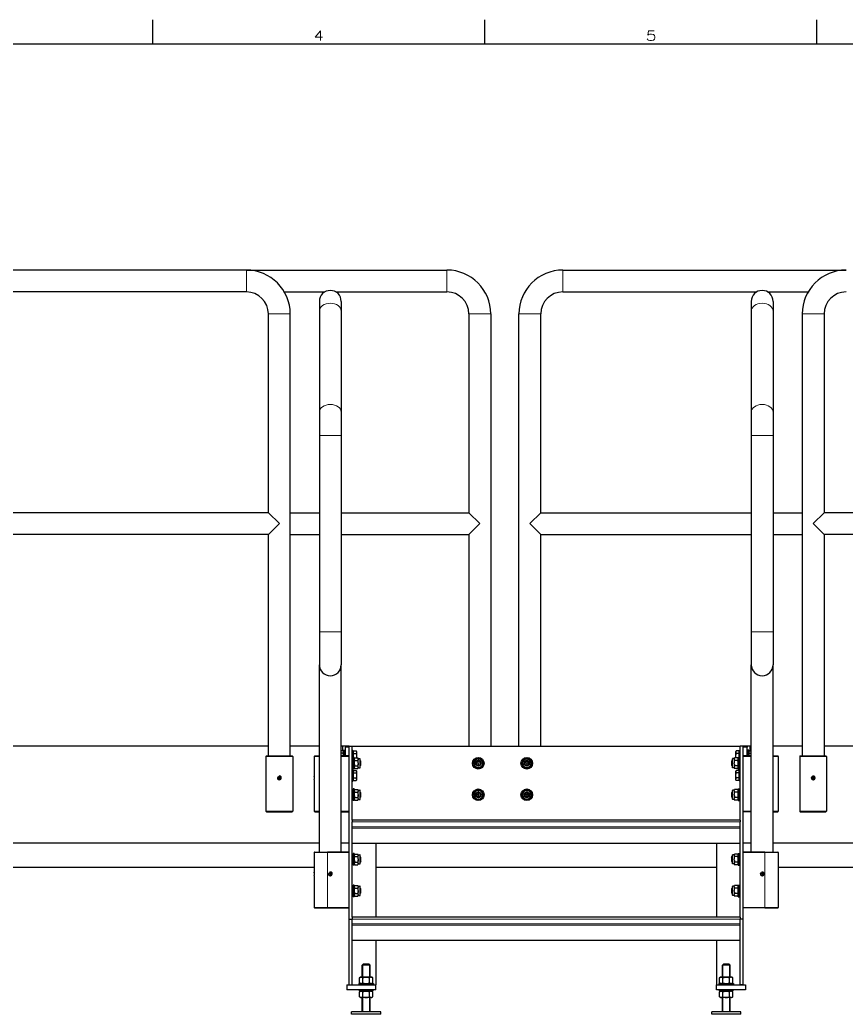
# Model space of a CAD drawing. Extents: x 5 to 836, y 5 to 589.
# Drawn here: x 187.8 to 358.1, y 384.1 to 589 of the extents above; entities that cross this region are included whole.
import ezdxf

# ---------------------------------------------------------------- set-up
doc = ezdxf.new("R2010")
doc.units = 0
doc.linetypes.add('DASHDOT', pattern=[18.5, 12, -3, 0.5, -3])

msp = doc.modelspace()

# ---------------------------------------------------------------- linework, layer by layer
at = {"color": 7, "lineweight": 25}
for p, q in [((215.25, 584), (215.25, 589)), ((283.67, 584), (283.67, 589)), ((352.08, 584), (352.08, 589)), ((831, 584), (10, 584)), ((234.49, 537.43), (82.09, 537.43)), ((234.49, 537.43), (275.82, 537.43)), ((299.72, 537.43), (358.09, 537.43)), ((234.49, 532.93), (160.54, 532.93)), ((242.31, 532.93), (250.67, 532.93)), ((252.91, 532.93), (275.82, 532.93)), ((299.72, 532.93), (339.67, 532.93)), ((341.91, 532.93), (350.27, 532.93)), ((249.54, 530.98), (249.54, 528.99)), ((254.04, 530.98), (254.04, 528.99)), ((338.54, 530.98), (338.54, 528.99)), ((343.04, 530.98), (343.04, 528.99)), ((249.54, 528.99), (249.54, 521.14)), ((254.04, 528.99), (254.04, 521.14)), ((338.54, 528.99), (338.54, 521.14)), ((343.04, 528.99), (343.04, 521.14)), ((239.04, 487.43), (239.04, 528.38)), ((243.54, 437.28), (243.54, 528.38)), ((280.37, 528.38), (280.37, 487.43)), ((284.87, 528.38), (284.87, 439.28)), ((290.67, 439.28), (290.67, 528.38)), ((295.17, 487.43), (295.17, 528.38)), ((349.04, 528.38), (349.04, 437.28)), ((353.54, 528.38), (353.54, 487.43)), ((249.54, 521.14), (249.54, 508.14)), ((254.04, 521.14), (254.04, 508.14)), ((338.54, 521.14), (338.54, 508.14)), ((343.04, 521.14), (343.04, 508.14)), ((249.54, 508.14), (249.54, 503.33)), ((254.04, 508.14), (254.04, 503.33)), ((338.54, 508.14), (338.54, 503.33)), ((343.04, 508.14), (343.04, 503.33)), ((249.54, 503.33), (249.54, 462.88)), ((254.04, 503.33), (254.04, 462.88)), ((338.54, 503.33), (338.54, 462.88)), ((343.04, 503.33), (343.04, 462.88)), ((239.04, 487.43), (160.54, 487.43)), ((239.04, 487.43), (241.29, 485.18)), ((243.54, 487.43), (249.54, 487.43)), ((254.04, 487.43), (280.37, 487.43)), ((280.37, 487.43), (282.62, 485.18)), ((295.17, 487.43), (292.92, 485.18)), ((295.17, 487.43), (338.54, 487.43)), ((343.04, 487.43), (349.04, 487.43)), ((353.54, 487.43), (351.29, 485.18)), ((432.04, 487.43), (353.54, 487.43)), ((239.04, 482.93), (241.29, 485.18)), ((282.62, 485.18), (280.37, 482.93)), ((292.92, 485.18), (295.17, 482.93)), ((353.54, 482.93), (351.29, 485.18)), ((239.04, 482.93), (160.54, 482.93)), ((239.04, 437.28), (239.04, 482.93)), ((243.54, 482.93), (249.54, 482.93)), ((254.04, 482.93), (280.37, 482.93)), ((280.37, 482.93), (280.37, 439.28)), ((295.17, 482.93), (338.54, 482.93)), ((295.17, 439.28), (295.17, 482.93)), ((343.04, 482.93), (349.04, 482.93)), ((432.04, 482.93), (353.54, 482.93)), ((353.54, 482.93), (353.54, 437.28)), ((249.54, 462.88), (249.54, 456.08)), ((254.04, 462.88), (254.04, 456.08)), ((338.54, 462.88), (338.54, 456.08)), ((343.04, 462.88), (343.04, 456.08)), ((249.54, 417.48), (249.54, 456.08)), ((254.04, 417.48), (254.04, 456.08)), ((338.54, 417.48), (338.54, 456.08)), ((343.04, 417.48), (343.04, 456.08)), ((239.04, 439.28), (160.54, 439.28)), ((249.54, 439.28), (243.54, 439.28)), ((254.29, 439.28), (254.04, 439.28)), ((254.29, 439.28), (254.29, 438.37)), ((254.89, 439.28), (254.29, 439.28)), ((254.89, 439.28), (254.89, 439.08)), ((255.69, 439.28), (254.89, 439.28)), ((254.89, 437.28), (254.89, 439.08)), ((255.69, 403.68), (255.69, 439.28)), ((255.69, 439.28), (256.29, 439.28)), ((256.29, 439.28), (336.29, 439.28)), ((256.29, 424.08), (256.29, 439.28)), ((336.29, 424.08), (336.29, 439.28)), ((336.89, 439.28), (336.29, 439.28)), ((336.89, 403.68), (336.89, 439.28)), ((337.69, 439.28), (336.89, 439.28)), ((337.69, 439.28), (337.69, 439.08)), ((338.29, 439.28), (337.69, 439.28)), ((337.69, 437.28), (337.69, 439.08)), ((338.54, 439.28), (338.29, 439.28)), ((338.29, 438.37), (338.29, 439.28)), ((349.04, 439.28), (343.04, 439.28)), ((432.04, 439.28), (353.54, 439.28)), ((238.54, 437.18), (238.54, 425.88)), ((238.64, 437.28), (243.94, 437.28)), ((244.04, 437.18), (244.04, 425.88)), ((248.49, 437.18), (248.49, 433.11)), ((248.59, 437.28), (249.54, 437.28)), ((254.46, 438.37), (254.04, 438.37)), ((254.46, 437.83), (254.04, 437.83)), ((255.69, 437.28), (254.04, 437.28)), ((254.54, 438.23), (254.46, 438.37)), ((254.54, 437.28), (254.54, 438.48)), ((254.54, 438.48), (254.79, 438.48)), ((254.79, 437.28), (254.79, 438.48)), ((254.89, 437.86), (254.79, 437.86)), ((256.29, 438.48), (256.44, 438.48)), ((256.44, 437.28), (256.44, 438.48)), ((256.44, 438.11), (256.5, 438.11)), ((256.44, 436.36), (256.44, 437.28)), ((256.49, 436.98), (256.49, 435.78)), ((256.74, 436.98), (256.49, 436.98)), ((256.5, 438.32), (257.13, 438.32)), ((256.5, 438.32), (256.5, 437.8)), ((256.5, 437.8), (257.13, 437.8)), ((256.5, 437.8), (256.5, 436.98)), ((256.74, 436.98), (256.74, 435.78)), ((256.74, 436.73), (256.82, 436.87)), ((256.74, 436.76), (256.76, 436.76)), ((256.82, 436.87), (257.46, 436.87)), ((257.21, 438.18), (257.13, 438.32)), ((257.21, 438.18), (257.21, 436.87)), ((257.54, 436.73), (257.46, 436.87)), ((257.54, 436.65), (257.54, 436.73)), ((257.54, 436.73), (257.91, 436.73)), ((257.54, 436.65), (257.54, 436.6)), ((257.54, 436.6), (257.54, 436.55)), ((257.54, 435.87), (257.54, 436.55)), ((257.94, 435.78), (257.94, 436.69)), ((281.73, 436.55), (281.34, 436.33)), ((281.82, 436.6), (281.73, 436.55)), ((281.9, 436.65), (281.82, 436.6)), ((281.9, 436.65), (282.29, 436.87)), ((282.68, 436.65), (282.29, 436.87)), ((282.77, 436.6), (282.68, 436.65)), ((282.85, 436.55), (282.77, 436.6)), ((282.85, 436.55), (283.24, 436.33)), ((291.73, 436.55), (291.34, 436.33)), ((291.82, 436.6), (291.73, 436.55)), ((291.9, 436.65), (291.82, 436.6)), ((291.9, 436.65), (292.29, 436.87)), ((292.68, 436.65), (292.29, 436.87)), ((292.77, 436.6), (292.68, 436.65)), ((292.85, 436.55), (292.77, 436.6)), ((292.85, 436.55), (293.24, 436.33)), ((334.64, 436.69), (334.64, 435.78)), ((335.04, 436.73), (334.68, 436.73)), ((335.04, 436.73), (335.12, 436.87)), ((335.04, 436.73), (335.04, 436.65)), ((335.04, 436.6), (335.04, 436.65)), ((335.04, 436.55), (335.04, 436.6)), ((335.04, 436.55), (335.04, 435.87)), ((335.76, 436.87), (335.12, 436.87)), ((335.37, 438.18), (335.45, 438.32)), ((335.37, 438.07), (335.37, 438.18)), ((335.37, 436.87), (335.37, 438.07)), ((336.08, 438.32), (335.45, 438.32)), ((336.08, 437.8), (335.45, 437.8)), ((335.84, 436.73), (335.76, 436.87)), ((335.84, 436.76), (335.83, 436.76)), ((335.84, 435.78), (335.84, 436.98)), ((335.84, 436.98), (336.09, 436.98)), ((336.08, 437.8), (336.08, 438.32)), ((336.14, 438.11), (336.08, 438.11)), ((336.08, 436.98), (336.08, 437.8)), ((336.09, 435.78), (336.09, 436.98)), ((336.14, 438.48), (336.14, 437.28)), ((336.29, 438.48), (336.14, 438.48)), ((336.14, 437.28), (336.14, 436.36)), ((338.54, 437.28), (336.89, 437.28)), ((337.69, 437.86), (337.79, 437.86)), ((337.79, 438.48), (337.79, 437.28)), ((338.04, 438.48), (337.79, 438.48)), ((338.04, 438.48), (338.04, 437.28)), ((338.04, 438.23), (338.12, 438.37)), ((338.12, 438.37), (338.54, 438.37)), ((338.12, 437.83), (338.54, 437.83)), ((343.04, 437.28), (343.99, 437.28)), ((344.09, 437.18), (344.09, 433.11)), ((348.54, 437.18), (348.54, 425.88)), ((348.64, 437.28), (353.94, 437.28)), ((354.04, 437.18), (354.04, 425.88)), ((256.29, 436.36), (256.49, 436.36)), ((256.29, 435.19), (256.49, 435.19)), ((256.29, 434.48), (256.44, 434.48)), ((256.44, 436.45), (256.49, 436.45)), ((256.44, 433.28), (256.44, 434.48)), ((256.49, 435.78), (256.49, 434.58)), ((256.74, 434.58), (256.49, 434.58)), ((256.74, 435.78), (256.74, 434.58)), ((256.74, 434.82), (256.82, 434.68)), ((256.82, 436.33), (257.46, 436.33)), ((256.82, 435.23), (257.46, 435.23)), ((256.82, 434.68), (257.46, 434.68)), ((257.54, 434.82), (257.46, 434.68)), ((257.54, 435.87), (257.54, 435.78)), ((257.54, 435.78), (257.54, 435.68)), ((257.54, 435), (257.54, 435.68)), ((257.54, 435), (257.54, 434.95)), ((257.54, 434.95), (257.54, 434.91)), ((257.54, 434.82), (257.54, 434.91)), ((257.54, 434.83), (257.91, 434.83)), ((258.09, 436.19), (257.94, 436.34)), ((257.94, 434.86), (257.94, 435.78)), ((258.09, 435.37), (257.94, 435.22)), ((258.09, 435.78), (258.09, 436.19)), ((258.09, 435.37), (258.09, 435.78)), ((281.34, 435.87), (281.34, 436.33)), ((281.34, 435.87), (281.34, 435.78)), ((281.34, 435.78), (281.34, 435.68)), ((281.34, 435.68), (281.34, 435.23)), ((281.73, 435), (281.34, 435.23)), ((281.73, 435), (281.82, 434.95)), ((281.82, 434.95), (281.9, 434.91)), ((281.9, 434.91), (282.29, 434.68)), ((282.68, 434.91), (282.29, 434.68)), ((282.68, 434.91), (282.77, 434.95)), ((282.77, 434.95), (282.85, 435)), ((282.85, 435), (283.24, 435.23)), ((283.24, 435.87), (283.24, 436.33)), ((283.24, 435.78), (283.24, 435.87)), ((283.24, 435.68), (283.24, 435.78)), ((283.24, 435.68), (283.24, 435.23)), ((291.34, 435.87), (291.34, 436.33)), ((291.34, 435.87), (291.34, 435.78)), ((291.34, 435.78), (291.34, 435.68)), ((291.34, 435.68), (291.34, 435.23)), ((291.73, 435), (291.34, 435.23)), ((291.73, 435), (291.82, 434.95)), ((291.82, 434.95), (291.9, 434.91)), ((291.9, 434.91), (292.29, 434.68)), ((292.68, 434.91), (292.29, 434.68)), ((292.68, 434.91), (292.77, 434.95)), ((292.77, 434.95), (292.85, 435)), ((292.85, 435), (293.24, 435.23)), ((293.24, 435.87), (293.24, 436.33)), ((293.24, 435.78), (293.24, 435.87)), ((293.24, 435.68), (293.24, 435.78)), ((293.24, 435.68), (293.24, 435.23)), ((334.49, 436.19), (334.64, 436.34)), ((334.49, 436.19), (334.49, 435.78)), ((334.49, 435.78), (334.49, 435.37)), ((334.49, 435.37), (334.64, 435.22)), ((334.64, 435.78), (334.64, 434.86)), ((335.04, 434.83), (334.68, 434.83)), ((335.04, 435.78), (335.04, 435.87)), ((335.04, 435.68), (335.04, 435.78)), ((335.04, 435.68), (335.04, 435)), ((335.04, 434.95), (335.04, 435)), ((335.04, 434.91), (335.04, 434.95)), ((335.04, 434.91), (335.04, 434.82)), ((335.04, 434.82), (335.12, 434.68)), ((335.76, 436.33), (335.12, 436.33)), ((335.76, 435.23), (335.12, 435.23)), ((335.76, 434.68), (335.12, 434.68)), ((335.84, 434.82), (335.76, 434.68)), ((335.84, 434.58), (335.84, 435.78)), ((335.84, 434.58), (336.09, 434.58)), ((336.14, 436.45), (336.09, 436.45)), ((336.29, 436.36), (336.09, 436.36)), ((336.09, 434.58), (336.09, 435.78)), ((336.29, 435.19), (336.09, 435.19)), ((336.14, 434.48), (336.14, 433.28)), ((336.29, 434.48), (336.14, 434.48)), ((248.49, 432.44), (248.49, 425.88)), ((256.44, 434.11), (256.5, 434.11)), ((256.44, 432.08), (256.44, 433.28)), ((256.44, 432.45), (256.5, 432.45)), ((256.5, 434.32), (257.13, 434.32)), ((256.5, 434.32), (256.5, 433.8)), ((256.5, 433.8), (257.13, 433.8)), ((256.5, 433.8), (256.5, 432.76)), ((256.5, 432.76), (257.13, 432.76)), ((256.5, 432.76), (256.5, 432.24)), ((257.21, 434.18), (257.13, 434.32)), ((257.21, 434.18), (257.21, 432.49)), ((257.21, 432.49), (257.21, 432.38)), ((335.37, 434.18), (335.45, 434.32)), ((335.37, 434.07), (335.37, 434.18)), ((335.37, 432.38), (335.37, 434.07)), ((336.08, 434.32), (335.45, 434.32)), ((336.08, 433.8), (335.45, 433.8)), ((336.08, 432.76), (335.45, 432.76)), ((336.08, 433.8), (336.08, 434.32)), ((336.14, 434.11), (336.08, 434.11)), ((336.08, 432.76), (336.08, 433.8)), ((336.08, 432.24), (336.08, 432.76)), ((336.14, 432.45), (336.08, 432.45)), ((336.14, 433.28), (336.14, 432.08)), ((344.09, 432.44), (344.09, 425.88)), ((256.29, 432.08), (256.44, 432.08)), ((256.49, 430.48), (256.49, 429.28)), ((256.74, 430.48), (256.49, 430.48)), ((256.5, 432.24), (257.13, 432.24)), ((256.74, 430.48), (256.74, 429.28)), ((256.74, 430.23), (256.82, 430.37)), ((256.82, 430.37), (257.46, 430.37)), ((257.21, 432.38), (257.13, 432.24)), ((257.54, 430.23), (257.46, 430.37)), ((281.9, 430.15), (282.29, 430.37)), ((282.68, 430.15), (282.29, 430.37)), ((291.9, 430.15), (292.29, 430.37)), ((292.68, 430.15), (292.29, 430.37)), ((335.04, 430.23), (335.12, 430.37)), ((335.76, 430.37), (335.12, 430.37)), ((335.37, 432.38), (335.45, 432.24)), ((336.08, 432.24), (335.45, 432.24)), ((335.84, 430.23), (335.76, 430.37)), ((335.84, 429.28), (335.84, 430.48)), ((335.84, 430.48), (336.09, 430.48)), ((336.09, 429.28), (336.09, 430.48)), ((336.29, 432.08), (336.14, 432.08)), ((256.29, 429.86), (256.49, 429.86)), ((256.29, 428.69), (256.49, 428.69)), ((256.49, 429.28), (256.49, 428.08)), ((256.74, 429.28), (256.74, 428.08)), ((256.74, 428.32), (256.82, 428.18)), ((256.82, 429.83), (257.46, 429.83)), ((256.82, 428.73), (257.46, 428.73)), ((257.54, 428.32), (257.46, 428.18)), ((257.54, 430.15), (257.54, 430.23)), ((257.54, 430.23), (257.91, 430.23)), ((257.54, 430.15), (257.54, 430.1)), ((257.54, 430.1), (257.54, 430.05)), ((257.54, 429.37), (257.54, 430.05)), ((257.54, 429.37), (257.54, 429.28)), ((257.54, 429.28), (257.54, 429.18)), ((257.54, 428.5), (257.54, 429.18)), ((257.54, 428.5), (257.54, 428.45)), ((257.54, 428.45), (257.54, 428.41)), ((257.54, 428.32), (257.54, 428.41)), ((257.54, 428.33), (257.91, 428.33)), ((257.94, 429.28), (257.94, 430.19)), ((258.09, 429.69), (257.94, 429.84)), ((257.94, 428.36), (257.94, 429.28)), ((258.09, 428.87), (257.94, 428.72)), ((258.09, 429.28), (258.09, 429.69)), ((258.09, 428.87), (258.09, 429.28)), ((281.73, 430.05), (281.34, 429.83)), ((281.34, 429.37), (281.34, 429.83)), ((281.34, 429.37), (281.34, 429.28)), ((281.34, 429.28), (281.34, 429.18)), ((281.34, 429.18), (281.34, 428.73)), ((281.73, 428.5), (281.34, 428.73)), ((281.82, 430.1), (281.73, 430.05)), ((281.73, 428.5), (281.82, 428.45)), ((281.9, 430.15), (281.82, 430.1)), ((281.82, 428.45), (281.9, 428.41)), ((281.9, 428.41), (282.29, 428.18)), ((282.68, 428.41), (282.29, 428.18)), ((282.77, 430.1), (282.68, 430.15)), ((282.68, 428.41), (282.77, 428.45)), ((282.85, 430.05), (282.77, 430.1)), ((282.77, 428.45), (282.85, 428.5)), ((282.85, 430.05), (283.24, 429.83)), ((282.85, 428.5), (283.24, 428.73)), ((283.24, 429.37), (283.24, 429.83)), ((283.24, 429.28), (283.24, 429.37)), ((283.24, 429.18), (283.24, 429.28)), ((283.24, 429.18), (283.24, 428.73)), ((291.73, 430.05), (291.34, 429.83)), ((291.34, 429.37), (291.34, 429.83)), ((291.34, 429.37), (291.34, 429.28)), ((291.34, 429.28), (291.34, 429.18)), ((291.34, 429.18), (291.34, 428.73)), ((291.73, 428.5), (291.34, 428.73)), ((291.82, 430.1), (291.73, 430.05)), ((291.73, 428.5), (291.82, 428.45)), ((291.9, 430.15), (291.82, 430.1)), ((291.82, 428.45), (291.9, 428.41)), ((291.9, 428.41), (292.29, 428.18)), ((292.68, 428.41), (292.29, 428.18)), ((292.77, 430.1), (292.68, 430.15)), ((292.68, 428.41), (292.77, 428.45)), ((292.85, 430.05), (292.77, 430.1)), ((292.77, 428.45), (292.85, 428.5)), ((292.85, 430.05), (293.24, 429.83)), ((292.85, 428.5), (293.24, 428.73)), ((293.24, 429.37), (293.24, 429.83)), ((293.24, 429.28), (293.24, 429.37)), ((293.24, 429.18), (293.24, 429.28)), ((293.24, 429.18), (293.24, 428.73)), ((334.49, 429.69), (334.64, 429.84)), ((334.49, 429.69), (334.49, 429.28)), ((334.49, 429.28), (334.49, 428.87)), ((334.49, 428.87), (334.64, 428.72)), ((334.64, 430.19), (334.64, 429.28)), ((334.64, 429.28), (334.64, 428.36)), ((335.04, 430.23), (334.68, 430.23)), ((335.04, 428.33), (334.68, 428.33)), ((335.04, 430.23), (335.04, 430.15)), ((335.04, 430.1), (335.04, 430.15)), ((335.04, 430.05), (335.04, 430.1)), ((335.04, 430.05), (335.04, 429.37)), ((335.04, 429.28), (335.04, 429.37)), ((335.04, 429.18), (335.04, 429.28)), ((335.04, 429.18), (335.04, 428.5)), ((335.04, 428.45), (335.04, 428.5)), ((335.04, 428.41), (335.04, 428.45)), ((335.04, 428.41), (335.04, 428.32)), ((335.04, 428.32), (335.12, 428.18)), ((335.76, 429.83), (335.12, 429.83)), ((335.76, 428.73), (335.12, 428.73)), ((335.84, 428.32), (335.76, 428.18)), ((335.84, 428.08), (335.84, 429.28)), ((336.29, 429.86), (336.09, 429.86)), ((336.09, 428.08), (336.09, 429.28)), ((336.29, 428.69), (336.09, 428.69)), ((256.74, 428.08), (256.49, 428.08)), ((256.82, 428.18), (257.46, 428.18)), ((335.76, 428.18), (335.12, 428.18)), ((335.84, 428.08), (336.09, 428.08)), ((238.64, 425.78), (243.94, 425.78)), ((248.59, 425.78), (249.54, 425.78)), ((254.04, 425.78), (255.69, 425.78)), ((338.54, 425.78), (336.89, 425.78)), ((343.04, 425.78), (343.99, 425.78)), ((348.64, 425.78), (353.94, 425.78)), ((256.29, 424.08), (256.29, 423.68)), ((336.29, 424.08), (256.29, 424.08)), ((256.29, 404.08), (256.29, 423.68)), ((336.29, 424.08), (336.29, 423.68)), ((336.29, 404.08), (336.29, 423.68)), ((249.54, 419.28), (88.79, 419.28)), ((249.54, 419.28), (88.79, 419.28)), ((255.69, 419.28), (254.04, 419.28)), ((255.69, 419.28), (254.04, 419.28)), ((336.29, 419.25), (256.29, 419.25)), ((261.19, 419.25), (261.19, 404.08)), ((331.39, 419.25), (331.39, 404.08)), ((338.54, 419.28), (336.89, 419.28)), ((338.54, 419.28), (336.89, 419.28)), ((521.29, 419.28), (343.04, 419.28)), ((521.29, 419.28), (343.04, 419.28)), ((248.49, 417.38), (248.49, 413.31)), ((248.59, 417.48), (251.24, 417.48)), ((255.69, 417.48), (251.24, 417.48)), ((256.29, 416.56), (256.49, 416.56)), ((256.49, 417.18), (256.49, 415.98)), ((256.74, 417.18), (256.49, 417.18)), ((256.74, 417.18), (256.74, 415.98)), ((256.74, 416.93), (256.82, 417.07)), ((256.82, 417.07), (257.46, 417.07)), ((256.82, 416.53), (257.46, 416.53)), ((257.54, 416.93), (257.46, 417.07)), ((257.54, 416.85), (257.54, 416.93)), ((257.54, 416.93), (257.91, 416.93)), ((257.54, 416.85), (257.54, 416.8)), ((257.54, 416.8), (257.54, 416.75)), ((257.54, 416.08), (257.54, 416.75)), ((257.54, 416.08), (257.54, 415.98)), ((257.94, 415.98), (257.94, 416.89)), ((258.09, 416.39), (257.94, 416.54)), ((258.09, 415.98), (258.09, 416.39)), ((334.49, 416.39), (334.64, 416.54)), ((334.49, 416.39), (334.49, 415.98)), ((334.64, 416.89), (334.64, 415.98)), ((335.04, 416.93), (334.68, 416.93)), ((335.04, 416.93), (335.12, 417.07)), ((335.04, 416.93), (335.04, 416.85)), ((335.04, 416.8), (335.04, 416.85)), ((335.04, 416.75), (335.04, 416.8)), ((335.04, 416.75), (335.04, 416.08)), ((335.04, 415.98), (335.04, 416.08)), ((335.76, 417.07), (335.12, 417.07)), ((335.76, 416.53), (335.12, 416.53)), ((335.84, 416.93), (335.76, 417.07)), ((335.84, 415.98), (335.84, 417.18)), ((335.84, 417.18), (336.09, 417.18)), ((336.09, 415.98), (336.09, 417.18)), ((336.29, 416.56), (336.09, 416.56)), ((341.34, 417.48), (336.89, 417.48)), ((341.34, 417.48), (343.99, 417.48)), ((344.09, 417.38), (344.09, 413.31)), ((248.49, 414.28), (88.79, 414.28)), ((256.29, 415.39), (256.49, 415.39)), ((256.49, 415.98), (256.49, 414.78)), ((256.74, 414.78), (256.49, 414.78)), ((256.74, 415.98), (256.74, 414.78)), ((256.74, 415.02), (256.82, 414.88)), ((256.82, 415.43), (257.46, 415.43)), ((256.82, 414.88), (257.46, 414.88)), ((257.54, 415.02), (257.46, 414.88)), ((257.54, 415.98), (257.54, 415.88)), ((257.54, 415.2), (257.54, 415.88)), ((257.54, 415.2), (257.54, 415.15)), ((257.54, 415.15), (257.54, 415.11)), ((257.54, 415.02), (257.54, 415.11)), ((257.54, 415.03), (257.91, 415.03)), ((257.94, 415.06), (257.94, 415.98)), ((258.09, 415.57), (257.94, 415.42)), ((258.09, 415.57), (258.09, 415.98)), ((331.39, 414.28), (261.19, 414.28)), ((334.49, 415.98), (334.49, 415.57)), ((334.49, 415.57), (334.64, 415.42)), ((334.64, 415.98), (334.64, 415.06)), ((335.04, 415.03), (334.68, 415.03)), ((335.04, 415.88), (335.04, 415.98)), ((335.04, 415.88), (335.04, 415.2)), ((335.04, 415.15), (335.04, 415.2)), ((335.04, 415.11), (335.04, 415.15)), ((335.04, 415.11), (335.04, 415.02)), ((335.04, 415.02), (335.12, 414.88)), ((335.76, 415.43), (335.12, 415.43)), ((335.76, 414.88), (335.12, 414.88)), ((335.84, 415.02), (335.76, 414.88)), ((335.84, 414.78), (335.84, 415.98)), ((335.84, 414.78), (336.09, 414.78)), ((336.09, 414.78), (336.09, 415.98)), ((336.29, 415.39), (336.09, 415.39)), ((521.29, 414.28), (344.09, 414.28)), ((248.49, 412.65), (248.49, 406.08)), ((344.09, 412.65), (344.09, 406.08)), ((256.29, 410.06), (256.49, 410.06)), ((256.49, 410.68), (256.49, 409.48)), ((256.74, 410.68), (256.49, 410.68)), ((256.74, 410.68), (256.74, 409.48)), ((256.74, 410.43), (256.82, 410.57)), ((256.82, 410.57), (257.46, 410.57)), ((256.82, 410.03), (257.46, 410.03)), ((257.54, 410.43), (257.46, 410.57)), ((257.54, 410.35), (257.54, 410.43)), ((257.54, 410.43), (257.91, 410.43)), ((257.54, 410.35), (257.54, 410.3)), ((257.54, 410.3), (257.54, 410.25)), ((257.54, 409.58), (257.54, 410.25)), ((257.94, 409.48), (257.94, 410.39)), ((258.09, 409.89), (257.94, 410.04)), ((258.09, 409.48), (258.09, 409.89)), ((334.49, 409.89), (334.64, 410.04)), ((334.49, 409.89), (334.49, 409.48)), ((334.64, 410.39), (334.64, 409.48)), ((335.04, 410.43), (334.68, 410.43)), ((335.04, 410.43), (335.12, 410.57)), ((335.04, 410.43), (335.04, 410.35)), ((335.04, 410.3), (335.04, 410.35)), ((335.04, 410.25), (335.04, 410.3)), ((335.04, 410.25), (335.04, 409.58)), ((335.76, 410.57), (335.12, 410.57)), ((335.76, 410.03), (335.12, 410.03)), ((335.84, 410.43), (335.76, 410.57)), ((335.84, 409.48), (335.84, 410.68)), ((335.84, 410.68), (336.09, 410.68)), ((336.09, 409.48), (336.09, 410.68)), ((336.29, 410.06), (336.09, 410.06)), ((256.29, 408.89), (256.49, 408.89)), ((256.49, 409.48), (256.49, 408.28)), ((256.74, 408.28), (256.49, 408.28)), ((256.74, 409.48), (256.74, 408.28)), ((256.74, 408.52), (256.82, 408.38)), ((256.82, 408.93), (257.46, 408.93)), ((256.82, 408.38), (257.46, 408.38)), ((257.54, 408.52), (257.46, 408.38)), ((257.54, 409.58), (257.54, 409.48)), ((257.54, 409.48), (257.54, 409.38)), ((257.54, 408.7), (257.54, 409.38)), ((257.54, 408.7), (257.54, 408.65)), ((257.54, 408.65), (257.54, 408.61)), ((257.54, 408.52), (257.54, 408.61)), ((257.54, 408.53), (257.91, 408.53)), ((257.94, 408.56), (257.94, 409.48)), ((258.09, 409.07), (257.94, 408.92)), ((258.09, 409.07), (258.09, 409.48)), ((334.49, 409.48), (334.49, 409.07)), ((334.49, 409.07), (334.64, 408.92)), ((334.64, 409.48), (334.64, 408.56)), ((335.04, 408.53), (334.68, 408.53)), ((335.04, 409.48), (335.04, 409.58)), ((335.04, 409.38), (335.04, 409.48)), ((335.04, 409.38), (335.04, 408.7)), ((335.04, 408.65), (335.04, 408.7)), ((335.04, 408.61), (335.04, 408.65)), ((335.04, 408.61), (335.04, 408.52)), ((335.04, 408.52), (335.12, 408.38)), ((335.76, 408.93), (335.12, 408.93)), ((335.76, 408.38), (335.12, 408.38)), ((335.84, 408.52), (335.76, 408.38)), ((335.84, 408.28), (335.84, 409.48)), ((335.84, 408.28), (336.09, 408.28)), ((336.09, 408.28), (336.09, 409.48)), ((336.29, 408.89), (336.09, 408.89)), ((248.59, 405.98), (251.24, 405.98)), ((251.24, 405.98), (255.69, 405.98)), ((341.34, 405.98), (336.89, 405.98)), ((341.34, 405.98), (343.99, 405.98)), ((256.29, 404.08), (256.29, 403.68)), ((336.29, 404.08), (256.29, 404.08)), ((336.29, 404.08), (336.29, 403.68)), ((255.69, 390.08), (255.69, 403.68)), ((255.69, 403.68), (256.29, 403.68)), ((256.29, 390.08), (256.29, 403.68)), ((256.29, 402.68), (256.29, 403.68)), ((336.29, 402.68), (336.29, 403.68)), ((336.29, 390.08), (336.29, 403.68)), ((336.89, 403.68), (336.29, 403.68)), ((336.89, 390.08), (336.89, 403.68)), ((336.29, 399.25), (256.29, 399.25)), ((261.19, 399.25), (261.19, 390.08)), ((331.39, 399.25), (331.39, 390.08)), ((258.39, 394.18), (258.59, 394.38)), ((258.39, 391.68), (258.39, 394.18)), ((259.99, 394.18), (258.39, 394.18)), ((259.79, 394.38), (258.59, 394.38)), ((259.99, 394.18), (259.79, 394.38)), ((259.99, 391.68), (259.99, 394.18)), ((332.59, 394.18), (332.79, 394.38)), ((332.59, 391.68), (332.59, 394.18)), ((334.19, 394.18), (332.59, 394.18)), ((333.99, 394.38), (332.79, 394.38)), ((334.19, 394.18), (333.99, 394.38)), ((334.19, 391.68), (334.19, 394.18)), ((257.99, 391.68), (257.81, 391.57)), ((257.81, 390.49), (257.81, 391.57)), ((260.24, 391.68), (257.99, 391.68)), ((258.5, 390.49), (258.5, 391.57)), ((259.88, 390.49), (259.88, 391.57)), ((260.39, 391.68), (260.24, 391.68)), ((260.39, 391.68), (260.58, 391.57)), ((260.58, 390.49), (260.58, 391.57)), ((332.19, 391.68), (332.01, 391.57)), ((332.01, 390.49), (332.01, 391.57)), ((334.44, 391.68), (332.19, 391.68)), ((332.7, 390.49), (332.7, 391.57)), ((334.08, 390.49), (334.08, 391.57)), ((334.59, 391.68), (334.44, 391.68)), ((334.59, 391.68), (334.78, 391.57)), ((334.78, 390.49), (334.78, 391.57)), ((255.19, 390.08), (261.19, 390.08)), ((255.19, 390.08), (255.19, 389.08)), ((255.69, 390.08), (256.29, 390.08)), ((257.69, 390.38), (259.19, 390.38)), ((257.69, 390.38), (257.69, 390.08)), ((258.14, 390.38), (258.14, 390.38)), ((259.19, 390.38), (260.69, 390.38)), ((260.24, 390.38), (260.24, 390.38)), ((260.69, 390.38), (260.69, 390.08)), ((261.19, 389.08), (261.19, 390.08)), ((331.39, 390.08), (337.39, 390.08)), ((331.39, 389.08), (331.39, 390.08)), ((331.89, 390.38), (333.39, 390.38)), ((331.89, 390.38), (331.89, 390.08)), ((332.34, 390.38), (332.34, 390.38)), ((333.39, 390.38), (334.89, 390.38)), ((334.44, 390.38), (334.44, 390.38)), ((334.89, 390.38), (334.89, 390.08)), ((336.89, 390.08), (336.29, 390.08)), ((337.39, 390.08), (337.39, 389.08)), ((261.19, 389.08), (255.19, 389.08)), ((257.69, 389.08), (257.69, 388.98)), ((257.69, 388.98), (259.19, 388.98)), ((257.99, 388.8), (257.81, 388.69)), ((257.81, 387.61), (257.81, 388.69)), ((260.24, 388.8), (257.99, 388.8)), ((260.24, 387.5), (257.99, 387.5)), ((258.14, 387.5), (258.14, 387.5)), ((258.39, 388.8), (258.39, 388.98)), ((258.39, 384.58), (258.39, 387.5)), ((258.5, 387.61), (258.5, 388.69)), ((259.19, 388.98), (260.69, 388.98)), ((259.88, 387.61), (259.88, 388.69)), ((259.99, 388.8), (259.99, 388.98)), ((259.99, 384.58), (259.99, 387.5)), ((260.39, 388.8), (260.24, 388.8)), ((260.24, 387.5), (260.24, 387.5)), ((260.39, 388.8), (260.58, 388.69)), ((260.58, 387.61), (260.58, 388.69)), ((260.69, 389.08), (260.69, 388.98)), ((337.39, 389.08), (331.39, 389.08)), ((331.89, 389.08), (331.89, 388.98)), ((331.89, 388.98), (333.39, 388.98)), ((332.19, 388.8), (332.01, 388.69)), ((332.01, 387.61), (332.01, 388.69)), ((334.44, 388.8), (332.19, 388.8)), ((334.44, 387.5), (332.19, 387.5)), ((332.34, 387.5), (332.34, 387.5)), ((332.59, 388.8), (332.59, 388.98)), ((332.59, 384.58), (332.59, 387.5)), ((332.7, 387.61), (332.7, 388.69)), ((333.39, 388.98), (334.89, 388.98)), ((334.08, 387.61), (334.08, 388.69)), ((334.19, 388.8), (334.19, 388.98)), ((334.19, 384.58), (334.19, 387.5)), ((334.59, 388.8), (334.44, 388.8)), ((334.44, 387.5), (334.44, 387.5)), ((334.59, 388.8), (334.78, 388.69)), ((334.78, 387.61), (334.78, 388.69)), ((334.89, 389.08), (334.89, 388.98)), ((256.19, 384.08), (256.19, 384.58)), ((262.19, 384.58), (256.19, 384.58)), ((262.19, 384.08), (256.19, 384.08)), ((262.19, 384.08), (262.19, 384.58)), ((330.39, 384.08), (330.39, 384.58)), ((336.39, 384.58), (330.39, 384.58)), ((336.39, 384.08), (330.39, 384.08)), ((336.39, 384.08), (336.39, 384.58))]:
    msp.add_line(p, q, dxfattribs=at)
at = {"color": 7, "lineweight": 9}
for p, q in [((234.49, 537.43), (234.49, 535.18)), ((275.82, 535.18), (275.82, 537.43)), ((299.72, 535.18), (299.72, 537.43)), ((234.49, 535.18), (234.49, 532.93)), ((275.82, 532.93), (275.82, 535.18)), ((299.72, 532.93), (299.72, 535.18)), ((241.29, 528.38), (239.04, 528.38)), ((243.54, 528.38), (241.29, 528.38)), ((280.37, 528.38), (282.62, 528.38)), ((282.62, 528.38), (284.87, 528.38)), ((292.92, 528.38), (290.67, 528.38)), ((295.17, 528.38), (292.92, 528.38)), ((349.04, 528.38), (351.29, 528.38)), ((351.29, 528.38), (353.54, 528.38)), ((249.54, 503.33), (254.04, 503.33)), ((338.54, 503.33), (343.04, 503.33)), ((249.54, 462.88), (254.04, 462.88)), ((338.54, 462.88), (343.04, 462.88)), ((255.69, 439.08), (254.89, 439.08)), ((337.69, 439.08), (336.89, 439.08)), ((238.54, 437.18), (244.04, 437.18)), ((248.49, 437.18), (249.54, 437.18)), ((255.69, 437.18), (254.04, 437.18)), ((254.79, 437.8), (254.89, 437.8)), ((257.91, 435.78), (257.91, 436.73)), ((334.68, 436.73), (334.68, 435.78)), ((338.54, 437.18), (336.89, 437.18)), ((337.79, 437.8), (337.69, 437.8)), ((343.04, 437.18), (344.09, 437.18)), ((348.54, 437.18), (354.04, 437.18)), ((256.49, 436.3), (256.29, 436.3)), ((256.29, 435.25), (256.49, 435.25)), ((257.91, 434.83), (257.91, 435.78)), ((257.97, 436.3), (257.94, 436.3)), ((257.94, 435.25), (257.97, 435.25)), ((334.64, 436.3), (334.61, 436.3)), ((334.61, 435.25), (334.64, 435.25)), ((334.68, 435.78), (334.68, 434.83)), ((336.29, 436.3), (336.09, 436.3)), ((336.09, 435.25), (336.29, 435.25)), ((256.49, 429.8), (256.29, 429.8)), ((256.29, 428.75), (256.49, 428.75)), ((257.91, 429.28), (257.91, 430.23)), ((257.91, 428.33), (257.91, 429.28)), ((257.97, 429.8), (257.94, 429.8)), ((257.94, 428.75), (257.97, 428.75)), ((334.64, 429.8), (334.61, 429.8)), ((334.61, 428.75), (334.64, 428.75)), ((334.68, 430.23), (334.68, 429.28)), ((334.68, 429.28), (334.68, 428.33)), ((336.29, 429.8), (336.09, 429.8)), ((336.09, 428.75), (336.29, 428.75)), ((238.54, 425.88), (244.04, 425.88)), ((248.49, 425.88), (249.54, 425.88)), ((254.04, 425.88), (255.69, 425.88)), ((338.54, 425.88), (336.89, 425.88)), ((343.04, 425.88), (344.09, 425.88)), ((348.54, 425.88), (354.04, 425.88)), ((336.29, 423.68), (256.29, 423.68)), ((336.29, 422.68), (256.29, 422.68)), ((336.29, 422.39), (256.29, 422.39)), ((248.49, 417.38), (251.24, 417.38)), ((251.24, 417.38), (251.24, 417.48)), ((255.69, 417.38), (251.24, 417.38)), ((251.24, 417.38), (251.24, 406.08)), ((256.49, 416.5), (256.29, 416.5)), ((257.91, 415.98), (257.91, 416.93)), ((257.97, 416.5), (257.94, 416.5)), ((334.64, 416.5), (334.61, 416.5)), ((334.68, 416.93), (334.68, 415.98)), ((336.29, 416.5), (336.09, 416.5)), ((341.34, 417.38), (336.89, 417.38)), ((341.34, 417.38), (341.34, 417.48)), ((341.34, 417.38), (344.09, 417.38)), ((341.34, 417.38), (341.34, 406.08)), ((256.29, 415.45), (256.49, 415.45)), ((257.91, 415.03), (257.91, 415.98)), ((257.94, 415.45), (257.97, 415.45)), ((334.61, 415.45), (334.64, 415.45)), ((334.68, 415.98), (334.68, 415.03)), ((336.09, 415.45), (336.29, 415.45)), ((256.49, 410), (256.29, 410)), ((257.91, 409.48), (257.91, 410.43)), ((257.97, 410), (257.94, 410)), ((334.64, 410), (334.61, 410)), ((334.68, 410.43), (334.68, 409.48)), ((336.29, 410), (336.09, 410)), ((256.29, 408.95), (256.49, 408.95)), ((257.91, 408.53), (257.91, 409.48)), ((257.94, 408.95), (257.97, 408.95)), ((334.61, 408.95), (334.64, 408.95)), ((334.68, 409.48), (334.68, 408.53)), ((336.09, 408.95), (336.29, 408.95)), ((248.49, 406.08), (251.24, 406.08)), ((251.24, 406.08), (255.69, 406.08)), ((251.24, 405.98), (251.24, 406.08)), ((341.34, 406.08), (336.89, 406.08)), ((341.34, 406.08), (344.09, 406.08)), ((341.34, 405.98), (341.34, 406.08)), ((336.29, 403.68), (256.29, 403.68)), ((336.29, 402.68), (256.29, 402.68)), ((336.29, 402.39), (256.29, 402.39)), ((258.5, 394.18), (258.5, 394.29)), ((258.5, 391.68), (258.5, 394.18)), ((259.88, 394.18), (259.88, 394.29)), ((259.88, 391.68), (259.88, 394.18)), ((332.7, 394.18), (332.7, 394.29)), ((332.7, 391.68), (332.7, 394.18)), ((334.08, 394.18), (334.08, 394.29)), ((334.08, 391.68), (334.08, 394.18)), ((258.5, 388.8), (258.5, 388.98)), ((258.5, 384.58), (258.5, 387.5)), ((259.88, 388.8), (259.88, 388.98)), ((259.88, 384.58), (259.88, 387.5)), ((332.7, 388.8), (332.7, 388.98)), ((332.7, 384.58), (332.7, 387.5)), ((334.08, 388.8), (334.08, 388.98)), ((334.08, 384.58), (334.08, 387.5))]:
    msp.add_line(p, q, dxfattribs=at)
at = {"color": 7, "linetype": 'DASHDOT', "lineweight": 25, "ltscale": 0.038049}
for p, q in [((282.29, 436.54), (282.29, 435.02)), ((292.29, 436.54), (292.29, 435.02)), ((283.05, 435.78), (281.53, 435.78)), ((293.05, 435.78), (291.53, 435.78)), ((283.05, 429.28), (281.53, 429.28)), ((282.29, 430.04), (282.29, 428.52)), ((293.05, 429.28), (291.53, 429.28)), ((292.29, 430.04), (292.29, 428.52))]:
    msp.add_line(p, q, dxfattribs=at)
at = {"color": 7, "linetype": 'DASHDOT', "lineweight": 25, "ltscale": 0.021603}
for p, q in [((241.72, 432.78), (240.86, 432.78)), ((241.29, 433.21), (241.29, 432.35)), ((351.72, 432.78), (350.86, 432.78)), ((351.29, 433.21), (351.29, 432.35)), ((252.22, 412.98), (251.36, 412.98)), ((251.79, 413.41), (251.79, 412.55)), ((341.22, 412.98), (340.36, 412.98)), ((340.79, 413.41), (340.79, 412.55))]:
    msp.add_line(p, q, dxfattribs=at)
at = {"color": 7, "lineweight": 9}
for points in [[(250.17, 585.45), (248.68, 585.45), (249.78, 586.74), (249.78, 585.77), (249.78, 584.74)], [(317.1, 585.1), (317.2, 584.94), (317.29, 584.84), (317.65, 584.74), (318, 584.74), (318.39, 584.84), (318.58, 585.03), (318.68, 585.32), (318.68, 585.52), (318.58, 585.81), (318.39, 585.97), (318, 586.06), (317.65, 586.06), (317.36, 585.97), (317.26, 585.87), (317.36, 586.74), (318.55, 586.74)]]:
    msp.add_lwpolyline(points, dxfattribs=at)
at = {"color": 7, "lineweight": 25}
for points in [[(254.54, 438.15), (254.52, 438.23), (254.46, 438.37)], [(254.54, 438.05), (254.52, 437.97), (254.46, 437.83)], [(254.54, 437.37), (254.52, 437.54), (254.46, 437.83)], [(256.74, 436.65), (256.76, 436.73), (256.82, 436.87)], [(256.74, 436.55), (256.76, 436.47), (256.82, 436.33)], [(257.13, 438.32), (257.17, 438.23), (257.2, 438.15), (257.21, 438.06), (257.2, 437.96), (257.17, 437.88), (257.13, 437.8)], [(257.13, 437.8), (257.17, 437.62), (257.2, 437.47), (257.21, 437.28), (257.2, 437.09), (257.16, 436.87)], [(257.54, 436.65), (257.52, 436.73), (257.46, 436.87)], [(257.54, 436.55), (257.52, 436.47), (257.46, 436.33)], [(335.04, 436.65), (335.06, 436.73), (335.12, 436.87)], [(335.04, 436.55), (335.06, 436.47), (335.12, 436.33)], [(335.37, 438.07), (335.38, 438.14), (335.41, 438.22), (335.45, 438.32)], [(335.37, 438.07), (335.38, 437.98), (335.41, 437.9), (335.45, 437.8)], [(335.42, 436.87), (335.38, 437.08), (335.37, 437.28), (335.38, 437.47), (335.41, 437.62), (335.45, 437.8)], [(335.84, 436.65), (335.82, 436.73), (335.76, 436.87)], [(335.84, 436.55), (335.82, 436.47), (335.76, 436.33)], [(338.04, 438.15), (338.06, 438.23), (338.12, 438.37)], [(338.04, 438.05), (338.06, 437.97), (338.12, 437.83)], [(338.04, 437.37), (338.06, 437.54), (338.12, 437.83)], [(256.74, 435.87), (256.76, 436.04), (256.82, 436.33)], [(256.74, 435.68), (256.76, 435.51), (256.82, 435.23)], [(256.74, 435), (256.76, 435.09), (256.82, 435.23)], [(256.74, 434.91), (256.76, 434.82), (256.82, 434.68)], [(257.54, 435.87), (257.52, 436.04), (257.46, 436.33)], [(257.54, 435.68), (257.52, 435.51), (257.46, 435.23)], [(257.54, 435), (257.52, 435.09), (257.46, 435.23)], [(257.54, 434.91), (257.52, 434.82), (257.46, 434.68)], [(335.04, 435.87), (335.06, 436.04), (335.12, 436.33)], [(335.04, 435.68), (335.06, 435.51), (335.12, 435.23)], [(335.04, 435), (335.06, 435.09), (335.12, 435.23)], [(335.04, 434.91), (335.06, 434.82), (335.12, 434.68)], [(335.84, 435.87), (335.82, 436.04), (335.76, 436.33)], [(335.84, 435.68), (335.82, 435.51), (335.76, 435.23)], [(335.84, 435), (335.82, 435.09), (335.76, 435.23)], [(335.84, 434.91), (335.82, 434.82), (335.76, 434.68)], [(257.13, 434.32), (257.17, 434.23), (257.2, 434.15), (257.21, 434.06), (257.2, 433.96), (257.17, 433.88), (257.13, 433.8)], [(257.13, 433.8), (257.17, 433.62), (257.2, 433.47), (257.21, 433.28), (257.2, 433.09), (257.17, 432.93), (257.13, 432.76)], [(257.21, 432.49), (257.2, 432.57), (257.18, 432.66), (257.13, 432.76)], [(257.21, 432.49), (257.2, 432.41), (257.17, 432.33), (257.13, 432.24)], [(335.37, 434.07), (335.38, 434.14), (335.41, 434.22), (335.45, 434.32)], [(335.37, 434.07), (335.38, 433.98), (335.41, 433.9), (335.45, 433.8)], [(335.45, 432.76), (335.41, 432.93), (335.38, 433.08), (335.37, 433.28), (335.38, 433.47), (335.41, 433.62), (335.45, 433.8)], [(335.45, 432.24), (335.41, 432.32), (335.38, 432.4), (335.37, 432.5), (335.38, 432.59), (335.41, 432.67), (335.45, 432.76)], [(256.74, 430.15), (256.76, 430.23), (256.82, 430.37)], [(257.54, 430.15), (257.52, 430.23), (257.46, 430.37)], [(335.04, 430.15), (335.06, 430.23), (335.12, 430.37)], [(335.84, 430.15), (335.82, 430.23), (335.76, 430.37)], [(256.74, 430.05), (256.76, 429.97), (256.82, 429.83)], [(256.74, 429.37), (256.76, 429.54), (256.82, 429.83)], [(256.74, 429.18), (256.76, 429.01), (256.82, 428.73)], [(256.74, 428.5), (256.76, 428.59), (256.82, 428.73)], [(256.74, 428.41), (256.76, 428.32), (256.82, 428.18)], [(257.54, 430.05), (257.52, 429.97), (257.46, 429.83)], [(257.54, 429.37), (257.52, 429.54), (257.46, 429.83)], [(257.54, 429.18), (257.52, 429.01), (257.46, 428.73)], [(257.54, 428.5), (257.52, 428.59), (257.46, 428.73)], [(257.54, 428.41), (257.52, 428.32), (257.46, 428.18)], [(335.04, 430.05), (335.06, 429.97), (335.12, 429.83)], [(335.04, 429.37), (335.06, 429.54), (335.12, 429.83)], [(335.04, 429.18), (335.06, 429.01), (335.12, 428.73)], [(335.04, 428.5), (335.06, 428.59), (335.12, 428.73)], [(335.04, 428.41), (335.06, 428.32), (335.12, 428.18)], [(335.84, 430.05), (335.82, 429.97), (335.76, 429.83)], [(335.84, 429.37), (335.82, 429.54), (335.76, 429.83)], [(335.84, 429.18), (335.82, 429.01), (335.76, 428.73)], [(335.84, 428.5), (335.82, 428.59), (335.76, 428.73)], [(335.84, 428.41), (335.82, 428.32), (335.76, 428.18)], [(256.74, 416.85), (256.76, 416.93), (256.82, 417.07)], [(256.74, 416.75), (256.76, 416.67), (256.82, 416.53)], [(256.74, 416.08), (256.76, 416.24), (256.82, 416.53)], [(257.54, 416.85), (257.52, 416.93), (257.46, 417.07)], [(257.54, 416.75), (257.52, 416.67), (257.46, 416.53)], [(257.54, 416.08), (257.52, 416.24), (257.46, 416.53)], [(335.04, 416.85), (335.06, 416.93), (335.12, 417.07)], [(335.04, 416.75), (335.06, 416.67), (335.12, 416.53)], [(335.04, 416.08), (335.06, 416.24), (335.12, 416.53)], [(335.84, 416.85), (335.82, 416.93), (335.76, 417.07)], [(335.84, 416.75), (335.82, 416.67), (335.76, 416.53)], [(335.84, 416.08), (335.82, 416.24), (335.76, 416.53)], [(256.74, 415.88), (256.76, 415.71), (256.82, 415.43)], [(256.74, 415.2), (256.76, 415.29), (256.82, 415.43)], [(256.74, 415.11), (256.76, 415.02), (256.82, 414.88)], [(257.54, 415.88), (257.52, 415.71), (257.46, 415.43)], [(257.54, 415.2), (257.52, 415.29), (257.46, 415.43)], [(257.54, 415.11), (257.52, 415.02), (257.46, 414.88)], [(335.04, 415.88), (335.06, 415.71), (335.12, 415.43)], [(335.04, 415.2), (335.06, 415.29), (335.12, 415.43)], [(335.04, 415.11), (335.06, 415.02), (335.12, 414.88)], [(335.84, 415.88), (335.82, 415.71), (335.76, 415.43)], [(335.84, 415.2), (335.82, 415.29), (335.76, 415.43)], [(335.84, 415.11), (335.82, 415.02), (335.76, 414.88)], [(256.74, 410.35), (256.76, 410.43), (256.82, 410.57)], [(256.74, 410.25), (256.76, 410.17), (256.82, 410.03)], [(256.74, 409.58), (256.76, 409.74), (256.82, 410.03)], [(257.54, 410.35), (257.52, 410.43), (257.46, 410.57)], [(257.54, 410.25), (257.52, 410.17), (257.46, 410.03)], [(257.54, 409.58), (257.52, 409.74), (257.46, 410.03)], [(335.04, 410.35), (335.06, 410.43), (335.12, 410.57)], [(335.04, 410.25), (335.06, 410.17), (335.12, 410.03)], [(335.04, 409.58), (335.06, 409.74), (335.12, 410.03)], [(335.84, 410.35), (335.82, 410.43), (335.76, 410.57)], [(335.84, 410.25), (335.82, 410.17), (335.76, 410.03)], [(335.84, 409.58), (335.82, 409.74), (335.76, 410.03)], [(256.74, 409.38), (256.76, 409.21), (256.82, 408.93)], [(256.74, 408.7), (256.76, 408.79), (256.82, 408.93)], [(256.74, 408.61), (256.76, 408.52), (256.82, 408.38)], [(257.54, 409.38), (257.52, 409.21), (257.46, 408.93)], [(257.54, 408.7), (257.52, 408.79), (257.46, 408.93)], [(257.54, 408.61), (257.52, 408.52), (257.46, 408.38)], [(335.04, 409.38), (335.06, 409.21), (335.12, 408.93)], [(335.04, 408.7), (335.06, 408.79), (335.12, 408.93)], [(335.04, 408.61), (335.06, 408.52), (335.12, 408.38)], [(335.84, 409.38), (335.82, 409.21), (335.76, 408.93)], [(335.84, 408.7), (335.82, 408.79), (335.76, 408.93)], [(335.84, 408.61), (335.82, 408.52), (335.76, 408.38)], [(257.81, 391.57), (257.92, 391.63), (258.03, 391.66), (258.15, 391.68), (258.28, 391.66), (258.38, 391.63), (258.5, 391.57)], [(258.5, 391.57), (258.73, 391.63), (258.94, 391.66), (259.19, 391.68), (259.44, 391.66), (259.65, 391.63), (259.88, 391.57)], [(260.24, 391.68), (260.14, 391.67), (260.02, 391.64), (259.88, 391.57)], [(260.24, 391.68), (260.35, 391.66), (260.45, 391.63), (260.58, 391.57)], [(332.01, 391.57), (332.12, 391.63), (332.23, 391.66), (332.35, 391.68), (332.48, 391.66), (332.58, 391.63), (332.7, 391.57)], [(332.7, 391.57), (332.93, 391.63), (333.14, 391.66), (333.39, 391.68), (333.64, 391.66), (333.85, 391.63), (334.08, 391.57)], [(334.44, 391.68), (334.34, 391.67), (334.22, 391.64), (334.08, 391.57)], [(334.44, 391.68), (334.55, 391.66), (334.65, 391.63), (334.78, 391.57)], [(257.81, 390.49), (257.92, 390.43), (258.03, 390.39), (258.15, 390.38), (258.28, 390.39), (258.38, 390.43), (258.5, 390.49)], [(258.14, 390.38), (258.04, 390.39), (257.93, 390.43), (257.81, 390.49)], [(258.5, 390.49), (258.73, 390.43), (258.94, 390.39), (259.19, 390.38), (259.44, 390.39), (259.65, 390.43), (259.88, 390.49)], [(260.24, 390.38), (260.14, 390.39), (260.02, 390.42), (259.88, 390.49)], [(260.24, 390.38), (260.35, 390.39), (260.45, 390.43), (260.58, 390.49)], [(332.01, 390.49), (332.12, 390.43), (332.23, 390.39), (332.35, 390.38), (332.48, 390.39), (332.58, 390.43), (332.7, 390.49)], [(332.34, 390.38), (332.24, 390.39), (332.13, 390.43), (332.01, 390.49)], [(332.7, 390.49), (332.93, 390.43), (333.14, 390.39), (333.39, 390.38), (333.64, 390.39), (333.85, 390.43), (334.08, 390.49)], [(334.44, 390.38), (334.34, 390.39), (334.22, 390.42), (334.08, 390.49)], [(334.44, 390.38), (334.55, 390.39), (334.65, 390.43), (334.78, 390.49)], [(257.81, 388.69), (257.92, 388.75), (258.03, 388.78), (258.15, 388.8), (258.28, 388.78), (258.38, 388.75), (258.5, 388.69)], [(257.81, 387.61), (257.92, 387.55), (258.03, 387.51), (258.15, 387.5), (258.28, 387.51), (258.38, 387.55), (258.5, 387.61)], [(258.14, 387.5), (258.04, 387.51), (257.93, 387.55), (257.81, 387.61)], [(258.5, 388.69), (258.73, 388.75), (258.94, 388.78), (259.19, 388.8), (259.44, 388.78), (259.65, 388.75), (259.88, 388.69)], [(258.5, 387.61), (258.73, 387.55), (258.94, 387.51), (259.19, 387.5), (259.44, 387.51), (259.65, 387.55), (259.88, 387.61)], [(260.24, 388.8), (260.14, 388.79), (260.02, 388.76), (259.88, 388.69)], [(260.24, 387.5), (260.14, 387.51), (260.02, 387.54), (259.88, 387.61)], [(260.24, 388.8), (260.35, 388.78), (260.45, 388.75), (260.58, 388.69)], [(260.24, 387.5), (260.35, 387.51), (260.45, 387.55), (260.58, 387.61)], [(332.01, 388.69), (332.12, 388.75), (332.23, 388.78), (332.35, 388.8), (332.48, 388.78), (332.58, 388.75), (332.7, 388.69)], [(332.01, 387.61), (332.12, 387.55), (332.23, 387.51), (332.35, 387.5), (332.48, 387.51), (332.58, 387.55), (332.7, 387.61)], [(332.34, 387.5), (332.24, 387.51), (332.13, 387.55), (332.01, 387.61)], [(332.7, 388.69), (332.93, 388.75), (333.14, 388.78), (333.39, 388.8), (333.64, 388.78), (333.85, 388.75), (334.08, 388.69)], [(332.7, 387.61), (332.93, 387.55), (333.14, 387.51), (333.39, 387.5), (333.64, 387.51), (333.85, 387.55), (334.08, 387.61)], [(334.44, 388.8), (334.34, 388.79), (334.22, 388.76), (334.08, 388.69)], [(334.44, 387.5), (334.34, 387.51), (334.22, 387.54), (334.08, 387.61)], [(334.44, 388.8), (334.55, 388.78), (334.65, 388.75), (334.78, 388.69)], [(334.44, 387.5), (334.55, 387.51), (334.65, 387.55), (334.78, 387.61)]]:
    msp.add_lwpolyline(points, dxfattribs=at)
for centre, radius in [((282.29, 435.78), 1.2), ((282.29, 435.78), 0.95), ((292.29, 435.78), 1.2), ((292.29, 435.78), 0.95), ((282.29, 435.78), 0.6), ((282.29, 435.78), 0.585), ((282.29, 435.78), 0.41), ((292.29, 435.78), 0.6), ((292.29, 435.78), 0.585), ((292.29, 435.78), 0.41), ((241.29, 432.78), 0.332), ((351.29, 432.78), 0.332), ((282.29, 429.28), 1.2), ((292.29, 429.28), 1.2), ((282.29, 429.28), 0.95), ((282.29, 429.28), 0.6), ((282.29, 429.28), 0.585), ((282.29, 429.28), 0.41), ((292.29, 429.28), 0.95), ((292.29, 429.28), 0.6), ((292.29, 429.28), 0.585), ((292.29, 429.28), 0.41), ((251.79, 412.98), 0.332), ((340.79, 412.98), 0.332)]:
    msp.add_circle(centre, radius, dxfattribs=at)
at = {"color": 7, "lineweight": 9}
for centre in [(282.29, 435.78), (292.29, 435.78), (282.29, 429.28), (292.29, 429.28)]:
    msp.add_circle(centre, 0.915, dxfattribs=at)
at = {"color": 7, "lineweight": 25}
for centre, radius, start, end in [((234.49, 528.38), 9.05, 0, 90), ((275.82, 528.38), 9.05, 360, 90), ((299.72, 528.38), 9.05, 90, 180), ((358.09, 528.38), 9.05, 90, 180), ((234.49, 528.38), 4.55, 0, 90), ((251.79, 530.98), 2.25, 0, 180), ((275.82, 528.38), 4.55, 360, 90), ((299.72, 528.38), 4.55, 90, 180), ((340.79, 530.98), 2.25, 0, 180), ((358.09, 528.38), 4.55, 90, 180), ((251.79, 456.08), 2.25, 180, 360), ((340.79, 456.08), 2.25, 180, 360), ((238.64, 437.18), 0.1, 90, 180), ((243.94, 437.18), 0.1, 0, 90), ((248.59, 437.18), 0.1, 90, 180), ((257.91, 436.69), 0.035, 0, 90), ((282.29, 435.78), 0.955, 125.8656, 174.1344), ((282.29, 435.78), 0.955, 65.8656, 114.1344), ((282.29, 435.78), 0.955, 5.8656, 54.1344), ((292.29, 435.78), 0.955, 125.8656, 174.1344), ((292.29, 435.78), 0.955, 65.8656, 114.1344), ((292.29, 435.78), 0.955, 5.8656, 54.1344), ((334.68, 436.69), 0.035, 90, 180), ((343.99, 437.18), 0.1, 0, 90), ((348.64, 437.18), 0.1, 90, 180), ((353.94, 437.18), 0.1, 0, 90), ((257.91, 434.86), 0.035, 270, 360), ((282.29, 435.78), 0.955, 185.8656, 234.1344), ((282.29, 435.78), 0.527, 170, 100), ((282.29, 435.78), 0.955, 245.8656, 294.1344), ((282.29, 435.78), 0.955, 305.8656, 354.1344), ((292.29, 435.78), 0.955, 185.8656, 234.1344), ((292.29, 435.78), 0.527, 170, 100), ((292.29, 435.78), 0.955, 245.8656, 294.1344), ((292.29, 435.78), 0.955, 305.8656, 354.1344), ((334.68, 434.86), 0.035, 180, 270), ((241.29, 432.78), 0.4, 170, 100), ((245.71, 432.77), 2.8, 3.3471, 6.9015), ((245.76, 432.78), 2.75, 353.0597, 3.318), ((346.82, 432.78), 2.75, 173.0597, 183.318), ((346.87, 432.78), 2.8, 183.3471, 186.9015), ((351.29, 432.78), 0.4, 170, 100), ((257.91, 430.19), 0.035, 0, 90), ((257.91, 428.36), 0.035, 270, 360), ((282.29, 429.28), 0.955, 125.8656, 174.1344), ((282.29, 429.28), 0.955, 185.8656, 234.1344), ((282.29, 429.28), 0.527, 170, 100), ((282.29, 429.28), 0.955, 65.8656, 114.1344), ((282.29, 429.28), 0.955, 245.8656, 294.1344), ((282.29, 429.28), 0.955, 5.8656, 54.1344), ((282.29, 429.28), 0.955, 305.8656, 354.1344), ((292.29, 429.28), 0.955, 125.8656, 174.1344), ((292.29, 429.28), 0.955, 185.8656, 234.1344), ((292.29, 429.28), 0.527, 170, 100), ((292.29, 429.28), 0.955, 65.8656, 114.1344), ((292.29, 429.28), 0.955, 245.8656, 294.1344), ((292.29, 429.28), 0.955, 5.8656, 54.1344), ((292.29, 429.28), 0.955, 305.8656, 354.1344), ((334.68, 430.19), 0.035, 90, 180), ((334.68, 428.36), 0.035, 180, 270), ((238.64, 425.88), 0.1, 180, 270), ((243.94, 425.88), 0.1, 270, 360), ((248.59, 425.88), 0.1, 180, 270), ((343.99, 425.88), 0.1, 270, 360), ((348.64, 425.88), 0.1, 180, 270), ((353.94, 425.88), 0.1, 270, 360), ((248.59, 417.38), 0.1, 90, 180), ((257.91, 416.89), 0.035, 0, 90), ((334.68, 416.89), 0.035, 90, 180), ((343.99, 417.38), 0.1, 0, 90), ((257.91, 415.06), 0.035, 270, 360), ((334.68, 415.06), 0.035, 180, 270), ((245.71, 412.97), 2.8, 3.3471, 6.9015), ((245.76, 412.98), 2.75, 353.0597, 3.318), ((251.79, 412.98), 0.4, 170, 100), ((340.79, 412.98), 0.4, 170, 100), ((346.82, 412.98), 2.75, 173.0597, 183.318), ((346.87, 412.98), 2.8, 183.3471, 186.9015), ((257.91, 410.39), 0.035, 0, 90), ((334.68, 410.39), 0.035, 90, 180), ((257.91, 408.56), 0.035, 270, 360), ((334.68, 408.56), 0.035, 180, 270), ((248.59, 406.08), 0.1, 180, 270), ((343.99, 406.08), 0.1, 270, 360)]:
    msp.add_arc(centre, radius, start, end, dxfattribs=at)
at = {"color": 7, "lineweight": 9}
for centre, radius, start, end in [((245.7, 432.77), 2.82, 4.0427, 8.2943), ((245.77, 432.78), 2.75, 351.6382, 3.9929), ((346.81, 432.78), 2.75, 171.6382, 183.993), ((346.88, 432.78), 2.82, 184.0427, 188.2943), ((245.7, 412.97), 2.82, 4.0427, 8.2943), ((245.77, 412.98), 2.75, 351.6382, 3.9929), ((346.81, 412.98), 2.75, 171.6382, 183.993), ((346.88, 412.98), 2.82, 184.0427, 188.2943)]:
    msp.add_arc(centre, radius, start, end, dxfattribs=at)
for centre in [(251.79, 528.99), (340.79, 528.99), (251.79, 508.14), (340.79, 508.14)]:
    msp.add_ellipse(centre, major_axis=(-2.25, 0), ratio=0.707107, start_param=3.141593, end_param=6.283185, dxfattribs=at)

doc.saveas('drawing.dxf')
